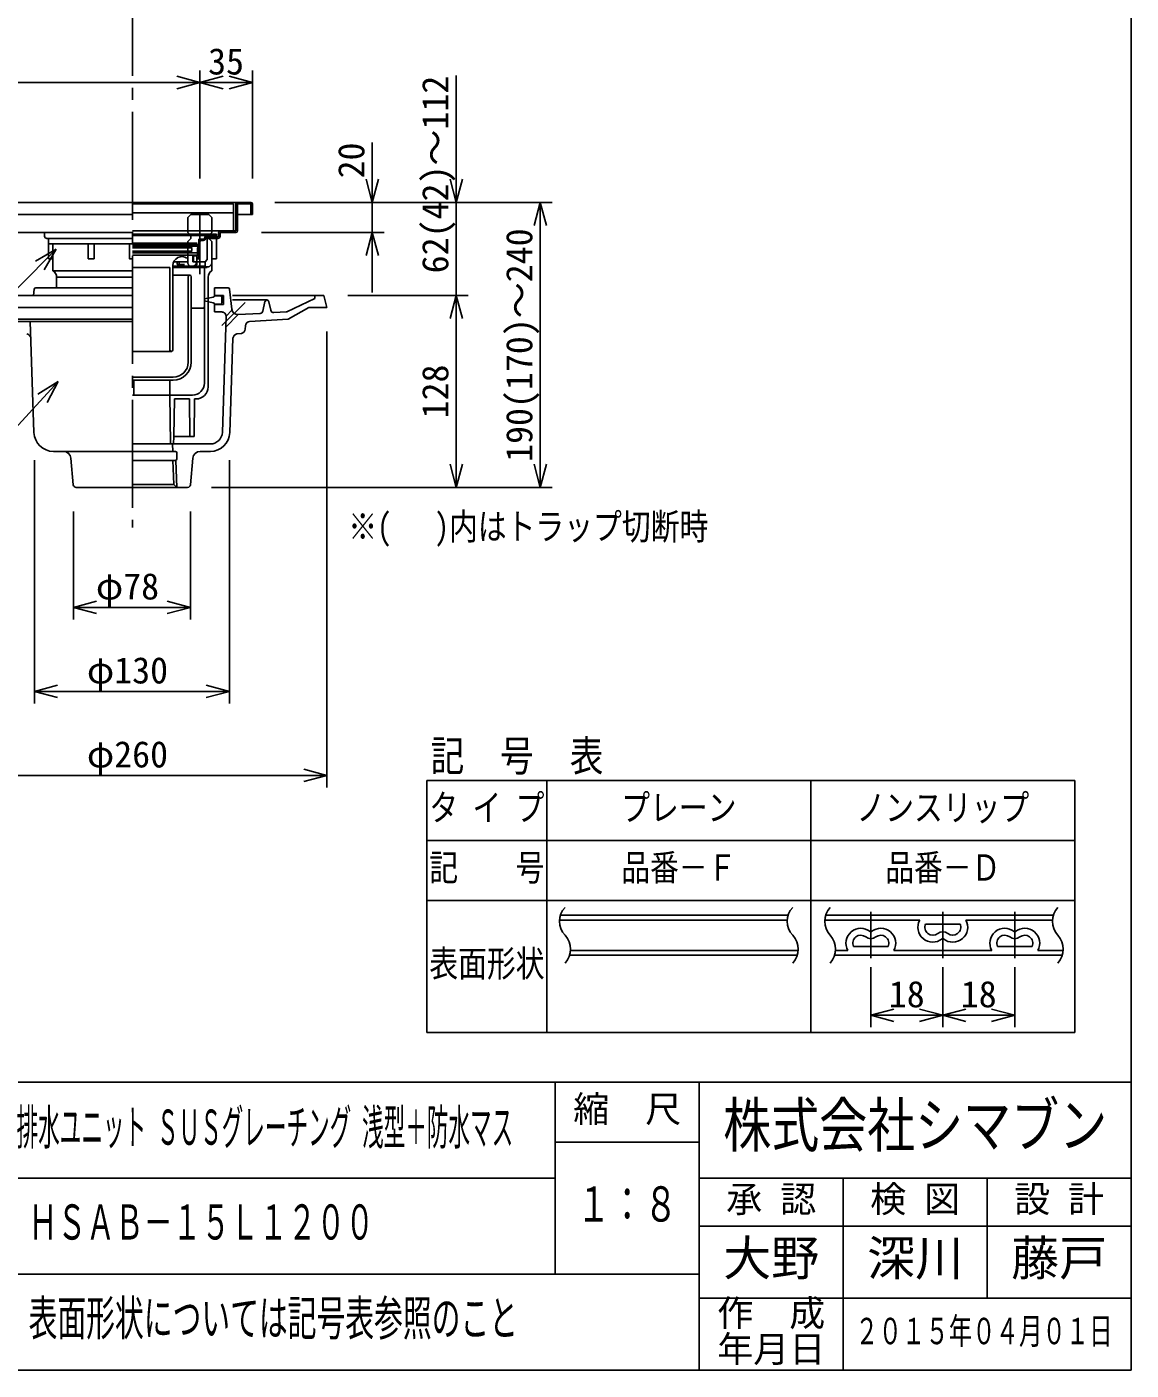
# Model space of a CAD drawing. Units: millimetres, scale not verified. Extents: x -1092 to 1092, y -744 to 696.
# Drawn here: x 356 to 1092, y -744 to 152 of the extents above; entities that cross this region are included whole.
import ezdxf
from ezdxf.enums import TextEntityAlignment as Align

# ---------------------------------------------------------------- set-up
doc = ezdxf.new("R2010")
doc.units = ezdxf.units.MM
doc.header["$LTSCALE"] = 8
for name, pattern in [('CHAIN1', [8, 5, -1, 1, -1]), ('CHAIN2', [12, 9, -1, 1, -1]), ('DASHED2', [3, 2, -1])]:
    doc.linetypes.add(name, pattern=pattern)
for name, color, linetype in [('0-0_計極細', 2, 'Continuous'), ('0-1_計細線', 3, 'Continuous'), ('0-5_寸法線', 7, 'Continuous'), ('0-7_枠細線', 5, 'Continuous'), ('0-8_枠中線', 5, 'Continuous')]:
    doc.layers.add(name, color=color, linetype=linetype)
doc.styles.add('ＭＳ ゴシック', font='')
doc.styles.get('ＭＳ ゴシック').set_extended_font_data('MS Gothic')

msp = doc.modelspace()

# ---------------------------------------------------------------- linework, layer by layer
at = {"layer": '0-0_計極細', "linetype": 'CHAIN2'}
msp.add_line((426.004, 478.997), (426.004, -182.269), dxfattribs=at)
at = {"layer": '0-0_計極細', "linetype": 'DASHED2'}
msp.add_line((471.004, -13.261), (471.004, 31.792), dxfattribs=at)
at = {"layer": '0-0_計極細'}
for p, q in [((426.004, 12.441), (475.983, 12.441)), ((470.304, 9.941), (472.254, 9.941)), ((470.304, 6.941), (470.304, 9.941)), ((473.245, 9.941), (472.054, 9.941)), ((473.245, 9.241), (472.054, 9.241)), ((475.983, 12.441), (482.004, 13.441)), ((475.983, 11.734), (482.004, 12.734)), ((475.983, -3.58), (475.983, 11.741)), ((482.004, 11.034), (475.983, 10.234)), ((469.504, 5.542), (426.004, 5.542)), ((426.004, 5.347), (470.154, 5.347)), ((426.004, 4.347), (465.254, 4.347)), ((426.004, 2.047), (465.254, 2.047)), ((426.004, 1.047), (469.354, 1.047)), ((469.504, 0.942), (426.004, 0.942)), ((426.204, 7.441), (469.204, 7.441)), ((426.204, 6.441), (469.804, 6.441)), ((465.254, 2.047), (465.754, 2.547)), ((465.754, 1.547), (465.254, 2.047)), ((465.754, 5.347), (465.754, 4.847)), ((465.754, 3.847), (465.754, 2.547)), ((465.754, 1.547), (465.754, 1.047)), ((469.354, 3.847), (470.154, 5.347)), ((469.354, 3.847), (469.354, 1.047)), ((469.504, 5.542), (469.504, 6.441)), ((469.504, -0.558), (469.504, 0.942)), ((470.304, -2.359), (470.304, 8.191)), ((471.004, -3.059), (471.004, 8.191)), ((469.504, -0.558), (426.004, -0.558)), ((426.004, -8.766), (451.004, -8.766)), ((451.004, -63.758), (451.004, -8.766)), ((452.907, -8.766), (475.983, -8.766)), ((453.004, -63.758), (453.004, -7.584)), ((453.004, -7.966), (474.504, -7.966)), ((453.561, -5.059), (463.502, -5.059)), ((455.79, -6.759), (455.79, -5.059)), ((455.79, -6.759), (460.79, -6.759)), ((457.29, -6.759), (457.29, -5.059)), ((466.254, -4.958), (466.254, -0.558)), ((466.254, -1.059), (470.304, -1.059)), ((466.754, -4.958), (466.754, -1.059)), ((468.174, -7.059), (469.004, -7.059)), ((469.004, -7.059), (469.004, -1.059)), ((469.004, -2.359), (470.304, -2.359)), ((469.004, -3.059), (471.004, -3.059)), ((469.004, -5.059), (474.504, -5.059)), ((474.004, -35.044), (474.004, -8.766)), ((475.983, -3.58), (474.504, -5.059)), ((474.504, -7.966), (474.504, -5.059)), ((475.983, -8.766), (474.504, -7.966)), ((426.004, -15.296), (375.504, -15.296)), ((464.254, -13.966), (453.004, -13.966)), ((463.254, -71.966), (463.254, -14.966)), ((465.254, -71.966), (465.254, -14.966)), ((474.004, -85.966), (474.004, -35.044)), ((321.57, -43.395), (426.004, -43.395)), ((465.254, -36.036), (473.129, -36.036)), ((465.254, -71.966), (465.254, -44.966)), ((452.004, -64.758), (426.004, -64.758)), ((452.995, -63.888), (452.995, -63.888)), ((426.004, -81.966), (453.254, -81.966)), ((426.004, -83.966), (426.935, -83.966)), ((426.935, -83.966), (453.254, -83.966)), ((427, -93.469), (426.935, -83.976)), ((453.254, -83.966), (451.004, -83.966)), ((451.004, -93.966), (451.004, -83.966)), ((451.004, -93.966), (426.004, -93.966)), ((451.005, -94.068), (451.004, -93.966)), ((466.004, -93.966), (451.004, -93.966)), ((451.504, -126.466), (451.004, -93.966)), ((453.587, -121.466), (454.004, -96.466)), ((454.004, -96.466), (464.004, -96.466)), ((464.254, -121.466), (464.004, -96.466))]:
    msp.add_line(p, q, dxfattribs=at)
at = {"layer": '0-0_計極細', "linetype": 'CHAIN1'}
msp.add_line((485.735, -47.612), (501.269, -32.077), dxfattribs=at)
at = {"layer": '0-0_計極細'}
for points in [[(465.754, 3.847), (465.254, 4.347), (465.754, 4.847)], [(468.504, -5.958), (468.504, -4.958), (466.254, -4.958)]]:
    msp.add_lwpolyline(points, dxfattribs=at)
for centre, radius, start, end in [((472.054, 8.191), 1.75, 90, 180), ((472.054, 8.191), 1.05, 90, 180), ((473.245, 10.941), 1, 270, 356.64911), ((473.245, 10.941), 1.7, 270, 355.891), ((475.983, 10.691), 1.75, 90, 173.7163), ((475.983, 10.691), 1.05, 90, 172.98762), ((469.804, 6.941), 0.5, 270, 360), ((459.004, -7.584), 6, 55.16629, 180), ((466.504, -5.958), 2, 270, 360), ((464.254, -14.966), 1, 90, 180), ((464.254, -14.966), 1, 0, 90), ((473.004, -35.044), 1, 277.18076, 360), ((452.004, -63.758), 1, 180, 270), ((452.004, -63.758), 1, 270, 360), ((453.254, -71.966), 12, 270, 360), ((453.254, -71.966), 10, 270, 360), ((466.004, -85.966), 8, 270, 360), ((427.5, -93.466), 0.5, 180.39514, 270)]:
    msp.add_arc(centre, radius, start, end, dxfattribs=at)
at = {"layer": '0-1_計細線'}
for p, q in [((426.004, 33.534), (493.504, 33.534)), ((426.004, 27.534), (493.504, 27.534)), ((493.504, 33.534), (493.504, 15.534)), ((495.004, 33.534), (495.004, 15.534)), ((506.004, 26.534), (506.004, 33.534)), ((-689.996, 26.534), (426.004, 26.534)), ((505.004, 26.534), (506.004, 26.534)), ((-83.996, 14.534), (426.004, 14.534)), ((367.504, 14.034), (367.504, 12.034)), ((369.004, 10.534), (370.004, 10.534)), ((370.004, 10.534), (426.004, 10.534)), ((370.004, -2.966), (370.004, 10.534)), ((426.004, 15.534), (493.504, 15.534)), ((426.004, 13.441), (482.004, 13.441)), ((483.004, 10.534), (477.004, 10.534)), ((482.004, -2.966), (482.004, 13.441)), ((483.504, 14.034), (483.504, 12.034)), ((484.504, 14.034), (484.504, 12.034)), ((495.004, 15.534), (485.004, 15.534)), ((485.004, 14.534), (495.004, 14.534)), ((426.004, 7.034), (370.004, 7.034)), ((373.004, -10.966), (373.004, 7.034)), ((396.504, -2.966), (396.504, 7.034)), ((400.504, -2.966), (400.504, 7.034)), ((373.004, -2.966), (370.004, -2.966)), ((400.504, -2.966), (396.504, -2.966)), ((479.004, -10.966), (479.004, -2.966)), ((479.004, -2.966), (482.004, -2.966)), ((426.004, -10.966), (373.004, -10.966)), ((375.504, -22.466), (375.504, -15.296)), ((476.504, -88.466), (476.504, -15.296)), ((360.6, -23.355), (360.143, -27.466)), ((361.593, -22.466), (426.004, -22.466)), ((489.796, -22.466), (480.695, -22.466)), ((480.695, -27.466), (480.695, -22.466)), ((490.789, -23.355), (492.273, -36.704)), ((295.695, -35.466), (426.004, -35.466)), ((297.687, -27.466), (426.004, -27.466)), ((479.891, -28.622), (474.195, -29.764)), ((474.195, -31.168), (479.891, -32.31)), ((486.695, -27.466), (480.695, -27.466)), ((484.695, -27.655), (480.695, -27.655)), ((484.695, -33.255), (480.695, -33.255)), ((486.695, -33.466), (480.695, -33.466)), ((480.695, -38.466), (480.695, -33.466)), ((485.695, -32.255), (485.695, -28.655)), ((486.695, -33.466), (486.695, -27.466)), ((547.695, -27.466), (492.695, -27.466)), ((515.695, -30.466), (492.695, -30.466)), ((514.433, -31.604), (512.995, -37.882)), ((516.942, -31.623), (518.292, -37.377)), ((547.713, -29.446), (528.938, -38.369)), ((543.714, -35.468), (529.819, -43.395)), ((555.695, -35.466), (543.717, -35.466)), ((547.695, -29.466), (547.695, -27.466)), ((553.702, -27.466), (547.695, -27.466)), ((555.695, -35.466), (553.702, -27.466)), ((485.592, -38.466), (480.695, -38.466)), ((488.591, -41.566), (486.002, -118.734)), ((488.357, -48.525), (496.636, -40.247)), ((488.583, -41.228), (492.413, -37.398)), ((511.157, -39.433), (496.472, -40.256)), ((529.819, -43.395), (504.222, -44.829)), ((528.676, -38.451), (520.351, -38.917)), ((347.167, -44.829), (426.004, -44.829)), ((357.905, -44.829), (360.39, -118.902)), ((498.691, -52.783), (495.736, -53.151)), ((501.391, -47.724), (501.318, -49.906)), ((493.108, -56.027), (490.999, -118.902)), ((453.504, -126.466), (453.587, -121.466)), ((453.587, -121.466), (467.104, -121.466)), ((373.382, -131.466), (426.004, -131.466)), ((426.004, -126.466), (453.504, -126.466)), ((478.007, -126.466), (426.004, -126.466)), ((454.695, -131.466), (426.004, -131.466)), ((452.723, -126.466), (452.891, -131.466)), ((455.695, -136.466), (455.695, -132.466)), ((478.007, -131.466), (471.291, -131.466)), ((385.081, -136.048), (386.556, -153.633)), ((454.695, -137.466), (426.004, -137.466)), ((453.092, -137.466), (453.627, -153.47)), ((455.093, -137.466), (455.695, -155.466)), ((466.308, -136.048), (464.833, -153.633)), ((388.549, -155.466), (426.004, -155.466)), ((453.627, -153.466), (426.004, -153.466)), ((462.84, -155.466), (426.004, -155.466)), ((453.631, -153.473), (455.694, -155.464))]:
    msp.add_line(p, q, dxfattribs=at)
at = {"layer": '0-1_計細線', "linetype": 'DASHED2'}
for p, q in [((465.004, 26.522), (463.004, 24.522)), ((463.004, 14.522), (463.004, 24.522)), ((465.004, 26.522), (477.004, 26.522)), ((479.004, 24.522), (477.004, 26.522)), ((479.004, 14.522), (479.004, 24.522)), ((463.004, 8.522), (463.004, -5.478)), ((479.004, 8.522), (479.004, -5.478)), ((466.004, -8.478), (476.004, -8.478))]:
    msp.add_line(p, q, dxfattribs=at)
at = {"layer": '0-1_計細線'}
for points in [[(505.004, 34.534), (496.004, 34.534), (-688.996, 34.534)], [(496.004, 26.534), (505.004, 26.534), (505.004, 33.534), (496.004, 33.534), (496.004, 15.534)], [(483.004, 11.534), (477.004, 11.534), (477.004, 10.534)], [(426.004, -2.966), (424.004, -2.966), (424.004, 7.034)], [(467.104, -121.466), (467.504, -96.466), (468.504, -96.466)]]:
    msp.add_lwpolyline(points, dxfattribs=at)
at = {"layer": '0-1_計細線', "linetype": 'DASHED2'}
for points in [[(463.004, 14.522), (465.004, 12.522), (465.004, 10.522), (463.004, 8.522)], [(479.004, 14.522), (477.004, 12.522), (477.004, 10.522), (479.004, 8.522)]]:
    msp.add_lwpolyline(points, dxfattribs=at)
at = {"layer": '0-1_計細線'}
for centre, radius, start, end in [((496.004, 33.534), 1, 90, 180), ((505.004, 33.534), 1, 0, 90), ((367.004, 14.034), 0.5, 0, 90), ((369.004, 12.034), 1.5, 180, 270), ((483.004, 12.034), 1.5, 270, 360), ((483.004, 12.034), 0.5, 270, 360), ((485.004, 14.034), 1.5, 90, 180), ((485.004, 14.034), 0.5, 90, 180), ((495.004, 15.534), 1, 270, 360), ((370.504, -15.296), 5, 0, 60), ((481.504, -15.296), 5, 120, 180), ((361.593, -23.466), 1, 90, 173.65981), ((489.796, -23.466), 1, 6.34019, 90), ((479.695, -27.641), 1, 281.33475, 360), ((479.695, -33.29), 1, 0, 78.66525), ((484.695, -28.655), 1, 0, 90), ((484.695, -32.255), 1, 270, 360), ((515.907, -31.966), 1.5, 98.1445, 160.17913), ((515.482, -31.966), 1.5, 13.20109, 81.8555), ((485.592, -41.466), 3, 358.07878, 90), ((496.248, -36.262), 4, 186.34019, 273.20791), ((511.045, -37.436), 2, 273.20791, 347.09818), ((520.239, -36.921), 2, 193.20109, 273.20791), ((528.508, -37.466), 1, 270, 295.41929), ((355.282, -56.128), 3, 1.92122, 82.89591), ((496.107, -56.128), 3, 97.10409, 178.07878), ((498.32, -49.806), 3, 277.10409, 358.07878), ((504.39, -47.825), 3, 93.20791, 178.07878), ((468.504, -88.466), 8, 270, 360), ((373.382, -118.466), 13, 181.92122, 270), ((478.007, -118.466), 8, 270, 358.07878), ((478.007, -118.466), 13, 270, 358.07878), ((380.098, -136.466), 5, 4.79504, 90), ((454.695, -132.466), 1, 0, 90), ((471.291, -136.466), 5, 90, 175.20496), ((454.695, -136.466), 1, 270, 360), ((388.549, -153.466), 2, 184.79504, 270), ((462.84, -153.466), 2, 270, 355.20496)]:
    msp.add_arc(centre, radius, start, end, dxfattribs=at)
at = {"layer": '0-1_計細線', "linetype": 'DASHED2'}
for centre, start, end in [((466.004, -5.478), 180, 270), ((476.004, -5.478), 270, 360)]:
    msp.add_arc(centre, 3, start, end, dxfattribs=at)
at = {"layer": '0-5_寸法線'}
for p, q in [((471.004, 114.534), (455.549, 118.675)), ((471.004, 50.534), (471.004, 122.534)), ((471.004, 114.534), (486.459, 118.675)), ((506.004, 114.534), (490.549, 118.675)), ((506.004, 50.534), (506.004, 122.534)), ((642.004, -27.466), (642.004, 119.279)), ((-654.996, 114.534), (471.004, 114.534)), ((471.004, 114.534), (455.549, 110.393)), ((471.004, 114.534), (486.459, 110.393)), ((471.004, 114.534), (506.004, 114.534)), ((506.004, 114.534), (490.549, 110.393)), ((586.004, -25.466), (586.004, 74.534)), ((586.004, 34.534), (581.863, 49.989)), ((586.004, 34.534), (590.145, 49.989)), ((642.004, 34.534), (637.863, 49.989)), ((642.004, 34.534), (646.145, 49.989)), ((521.004, 34.534), (706.004, 34.534)), ((522.004, 34.534), (594.004, 34.534)), ((522.004, 34.534), (650.004, 34.534)), ((698.004, 34.534), (693.863, 19.079)), ((698.004, 34.534), (702.145, 19.079)), ((698.004, -155.466), (698.004, 34.534)), ((512.004, 14.534), (594.004, 14.534)), ((586.004, 14.534), (581.863, -0.921)), ((586.004, 14.534), (590.145, -0.921)), ((375.233, 3.445), (361.404, -4.602)), ((375.233, 3.445), (367.28, -10.439)), ((569.702, -27.466), (650.004, -27.466)), ((642.004, -27.466), (637.863, -42.921)), ((642.004, -27.466), (646.145, -42.921)), ((642.004, -155.466), (642.004, -27.466)), ((555.695, -51.466), (555.695, -355.466)), ((376.515, -84.768), (363.016, -93.356)), ((376.515, -84.768), (369.119, -98.955)), ((360.695, -137.297), (360.695, -299.466)), ((490.695, -137.297), (490.695, -299.466)), ((642.004, -155.466), (637.863, -140.011)), ((642.004, -155.466), (646.145, -140.011)), ((698.004, -155.466), (693.863, -140.011)), ((698.004, -155.466), (702.145, -140.011)), ((478.84, -155.466), (650.004, -155.466)), ((478.84, -155.466), (706.004, -155.466)), ((386.695, -171.478), (386.695, -243.466)), ((464.695, -171.478), (464.695, -243.466)), ((386.695, -235.466), (402.149, -231.325)), ((464.695, -235.466), (449.24, -231.325)), ((386.695, -235.466), (402.149, -239.607)), ((386.695, -235.466), (464.695, -235.466)), ((464.695, -235.466), (449.24, -239.607)), ((360.695, -291.466), (376.149, -287.325)), ((360.695, -291.466), (376.149, -295.607)), ((360.695, -291.466), (490.695, -291.466)), ((490.695, -291.466), (475.24, -287.325)), ((490.695, -291.466), (475.24, -295.607)), ((295.695, -347.466), (555.695, -347.466)), ((555.695, -347.466), (540.24, -343.325)), ((555.695, -347.466), (540.24, -351.607))]:
    msp.add_line(p, q, dxfattribs=at)
for points in [[(375.233, 3.445), (272.926, -99.562), (61.726, -99.562)], [(376.515, -84.768), (274.774, -195.668), (140.374, -195.668)]]:
    msp.add_lwpolyline(points, dxfattribs=at)
at = {"layer": '0-7_枠細線'}
for p, q in [((622.403, -350.972), (1054.403, -350.972)), ((622.403, -350.972), (622.403, -518.972)), ((702.403, -350.972), (702.403, -518.972)), ((878.403, -350.972), (878.403, -518.972)), ((1054.403, -350.972), (1054.403, -518.972)), ((622.403, -390.972), (1054.403, -390.972)), ((622.403, -430.972), (1054.403, -430.972)), ((710.925, -443.901), (862.733, -443.901)), ((711.511, -440.701), (863.319, -440.701)), ((887.725, -443.901), (951.025, -443.901)), ((888.311, -440.701), (1040.12, -440.701)), ((954.848, -446.568), (977.958, -446.568)), ((981.782, -443.901), (1039.534, -443.901)), ((718.073, -464.168), (869.882, -464.168)), ((894.874, -464.168), (903.025, -464.168)), ((906.848, -461.501), (929.958, -461.501)), ((933.782, -464.168), (999.025, -464.168)), ((1002.848, -461.501), (1025.958, -461.501)), ((1029.782, -464.168), (1046.682, -464.168)), ((717.487, -467.368), (869.296, -467.368)), ((894.288, -467.368), (1046.096, -467.368)), ((918.403, -475.368), (918.403, -515.368)), ((966.403, -475.368), (966.403, -515.368)), ((1014.403, -475.368), (1014.403, -515.368)), ((918.403, -507.368), (933.858, -503.227)), ((918.403, -507.368), (933.858, -511.509)), ((918.403, -507.368), (966.403, -507.368)), ((966.403, -507.368), (950.948, -503.227)), ((966.403, -507.368), (950.948, -511.509)), ((966.403, -507.368), (981.858, -503.227)), ((966.403, -507.368), (981.858, -511.509)), ((966.403, -507.368), (1014.403, -507.368)), ((1014.403, -507.368), (998.948, -503.227)), ((1014.403, -507.368), (998.948, -511.509)), ((622.403, -518.972), (1054.403, -518.972)), ((708, -552), (708, -680)), ((804, -552), (804, -744)), ((708, -592), (804, -592)), ((708, -616), (292, -616)), ((1092, -616), (804, -616)), ((900, -616), (900, -744)), ((996, -616), (996, -696)), ((804, -648), (1092, -648)), ((804, -680), (292, -680)), ((1092, -696), (804, -696))]:
    msp.add_line(p, q, dxfattribs=at)
at = {"layer": '0-7_枠細線', "linetype": 'CHAIN1'}
for p, q in [((918.403, -438.461), (918.403, -469.418)), ((966.403, -438.461), (966.403, -469.418)), ((1014.403, -438.461), (1014.403, -469.418))]:
    msp.add_line(p, q, dxfattribs=at)
at = {"layer": '0-7_枠細線'}
for centre, radius, start, end in [((724.642, -444.76), 13.745, 137.56163, 222.43837), ((876.451, -444.76), 13.745, 137.56163, 222.43837), ((901.443, -444.76), 13.745, 137.56163, 222.43837), ((1053.252, -444.76), 13.745, 137.56163, 222.43837), ((959.737, -448.701), 9.947, 151.14637, 308.68219), ((959.737, -448.701), 5.333, 156.42182, 308.68219), ((973.07, -448.701), 9.947, 231.31781, 28.85363), ((973.07, -448.701), 5.333, 231.31781, 23.57818), ((704.355, -463.309), 13.745, 317.56163, 42.43837), ((856.164, -463.309), 13.745, 317.56163, 42.43837), ((881.156, -463.309), 13.745, 317.56163, 42.43837), ((911.737, -459.368), 9.947, 51.31781, 208.85363), ((911.737, -459.368), 5.333, 51.31781, 203.57818), ((918.403, -451.041), 5.333, 231.31781, 308.68219), ((918.403, -451.041), 0.72, 231.31781, 308.68219), ((925.07, -459.368), 9.947, 331.14637, 128.68219), ((925.07, -459.368), 5.333, 336.42182, 128.68219), ((966.403, -457.028), 5.333, 51.31781, 128.68219), ((966.403, -457.028), 0.72, 51.31781, 128.68219), ((1007.737, -459.368), 9.947, 51.31781, 208.85363), ((1007.737, -459.368), 5.333, 51.31781, 203.57818), ((1014.403, -451.041), 5.333, 231.31781, 308.68219), ((1014.403, -451.041), 0.72, 231.31781, 308.68219), ((1021.07, -459.368), 9.947, 331.14637, 128.68219), ((1021.07, -459.368), 5.333, 336.42182, 128.68219), ((1032.965, -463.309), 13.745, 317.56163, 42.43837)]:
    msp.add_arc(centre, radius, start, end, dxfattribs=at)
at = {"layer": '0-8_枠中線'}
msp.add_lwpolyline([(-1092, -744), (-1092, 696), (1092, 696), (1092, -744)], close=True, dxfattribs=at)
msp.add_lwpolyline([(1092, -552), (292, -552), (292, -744)], dxfattribs=at)

# ---------------------------------------------------------------- texts
at = {"layer": '0-5_寸法線', "style": 'ＭＳ ゴシック'}
for s, p in [('35', (476.504, 114.534)), ('φ78', (401.695, -235.466)), ('φ130', (395.695, -291.466)), ('φ260', (395.695, -347.466))]:
    msp.add_text(s, height=17.6, dxfattribs=at).set_placement(p, align=Align.BOTTOM_LEFT)
for s, p in [('62(42)～112', (642.004, -12.721)), ('20', (586.004, 50.545)), ('190(170)～240', (698.004, -138.466)), ('128', (642.004, -109.466))]:
    msp.add_text(s, height=17.6, rotation=90, dxfattribs=at).set_placement(p, align=Align.BOTTOM_LEFT)
at = {"layer": '0-5_寸法線', "style": 'ＭＳ ゴシック', "width": 0.8}
msp.add_text('※(\u3000 )内はトラップ切断時', height=17.6, dxfattribs=at).set_placement((570.009, -195.604), align=Align.BOTTOM_LEFT)
at = {"layer": '0-7_枠細線', "style": 'ＭＳ ゴシック'}
for s, height, width, p in [('タ イ プ', 17.6, 0.8, (624.003, -382.972)), ('プレーン', 17.6, 0.8, (752.003, -382.972)), ('ノンスリップ', 17.6, 0.8, (908.803, -382.972)), ('記\u3000\u3000号', 17.6, 0.8, (624.003, -422.972)), ('品番－Ｆ', 17.6, 0.8, (752.003, -422.972)), ('品番－Ｄ', 17.6, 0.8, (928.003, -422.972)), ('表面形状', 17.6, 0.8, (624.003, -486.972)), ('株式会社シマブン', 29.33, 0.8, (820, -604)), ('排水ユニット ＳＵＳグレーチング 浅型＋防水マス', 23.46, 0.45, (348.8, -600.751)), ('１：８', 23.46, 0.7, (722.4, -652)), ('ＨＳＡＢ－１５Ｌ１２００', 23.46, 0.6, (356.8, -664)), ('表面形状については記号表参照のこと', 23.46, 0.6, (356.8, -728)), ('２０１５年０４月０１日', 17.6, 0.65, (908, -732))]:
    msp.add_text(s, height=height, dxfattribs=dict(at, width=width)).set_placement(p, align=Align.BOTTOM_LEFT)
for s, height, p in [('18', 17.6, (930.403, -507.368)), ('18', 17.6, (978.403, -507.368)), ('縮\u3000尺', 17.6, (720, -584)), ('承 認', 17.6, (822, -644)), ('検 図', 17.6, (918, -644)), ('設 計', 17.6, (1014, -644)), ('大野', 23.46, (820, -688)), ('深川', 23.46, (916, -688)), ('藤戸', 23.46, (1012, -688)), ('作\u3000成', 17.6, (816, -720)), ('年月日', 17.6, (816, -744))]:
    msp.add_text(s, height=height, dxfattribs=at).set_placement(p, align=Align.BOTTOM_LEFT)
at = {"layer": '0-7_枠細線', "insert": (624.898, -346.972), "char_height": 20.53, "attachment_point": 7, "style": 'ＭＳ ゴシック'}
msp.add_mtext('\\T2.07;\\W0.8;記号表', dxfattribs=at)

doc.saveas('drawing.dxf')
